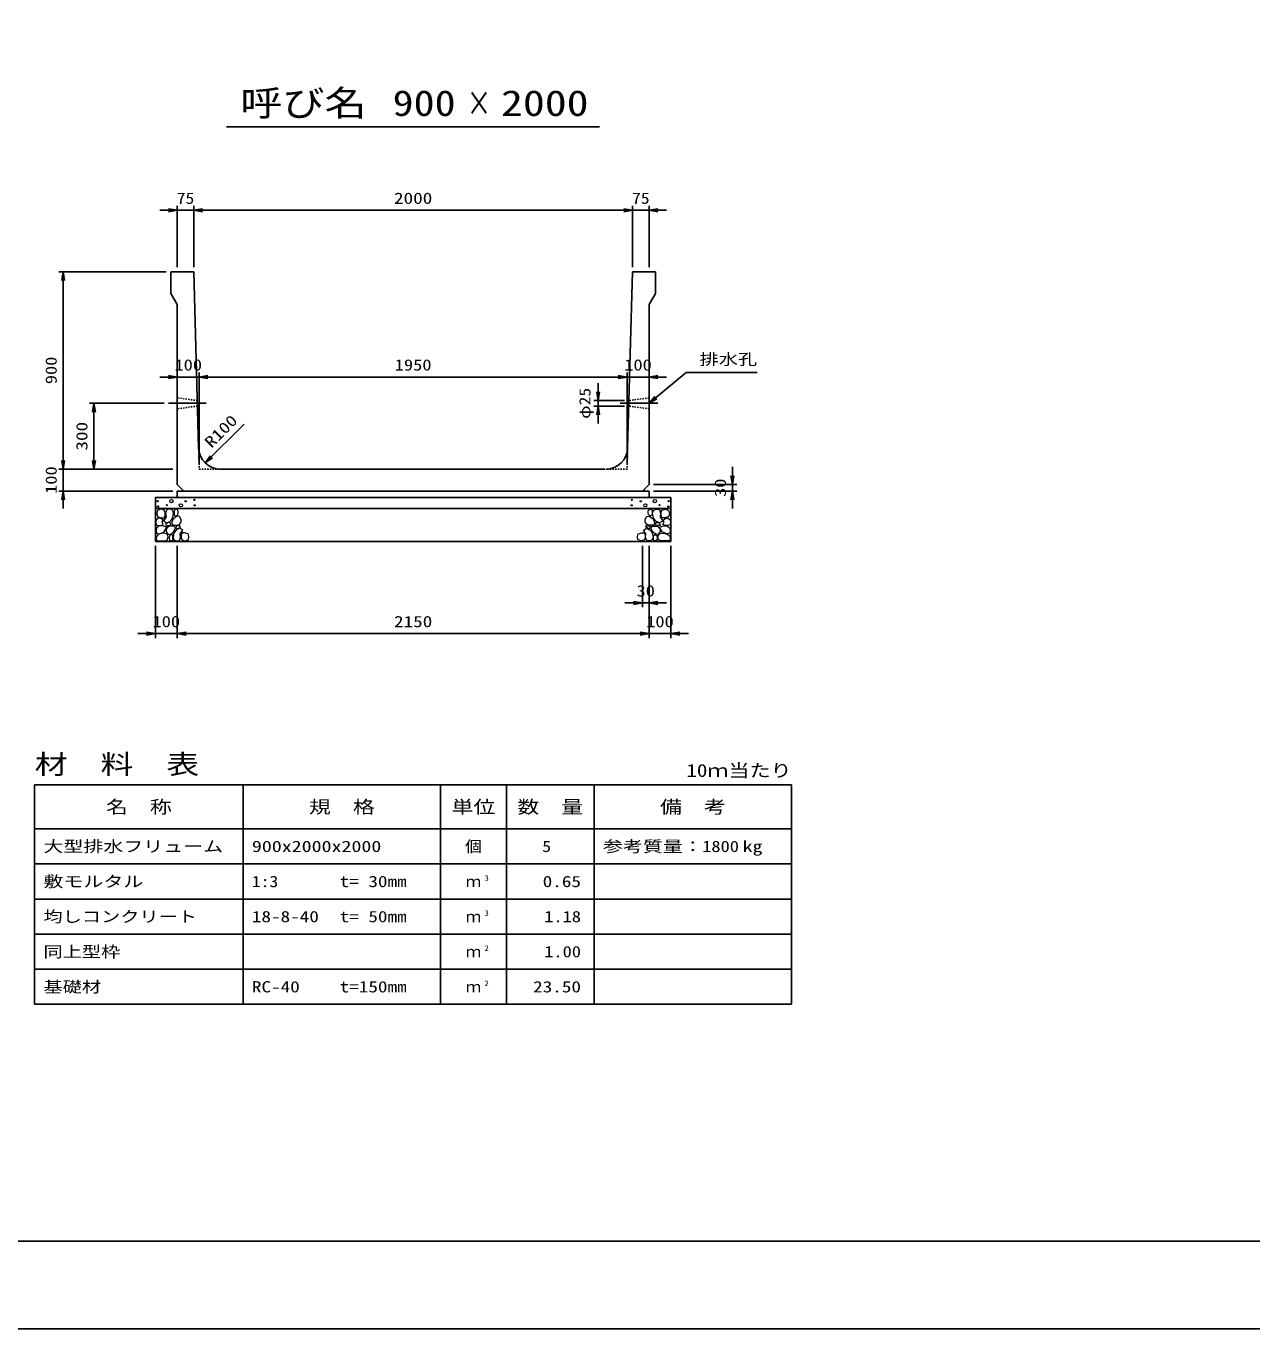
# Model space of a CAD drawing. Units: millimetres at full size. Extents: x 0 to 16820, y 0 to 11880.
# Drawn here: x 5646 to 11233, y 0 to 5940 of the extents above; entities that cross this region are included whole.
import ezdxf
from ezdxf.enums import TextEntityAlignment as Align

# ---------------------------------------------------------------- set-up
doc = ezdxf.new("R2010")
doc.units = ezdxf.units.MM
doc.linetypes.add('CHAIN', pattern=[18.5, 12, -1.5, 3.5, -1.5])
doc.linetypes.add('DASHED_SPACED', pattern=[12, 6, -6])
for name, color, linetype, lineweight in [('0_2', 7, 'Continuous', 25), ('D-BMK', 2, 'CHAIN', 25), ('D-DCR-HCHn', 4, 'Continuous', 9), ('D-MTR-FRAM', 7, 'Continuous', 25), ('D-MTR-LINE', 7, 'Continuous', 25), ('D-STR-DIM', 7, 'Continuous', 25), ('D-STR-STRn', 1, 'Continuous', 25), ('D-TTL', 2, 'Continuous', 25), ('D-TTL-TXT', 7, 'Continuous', 25)]:
    doc.layers.add(name, color=color, linetype=linetype, lineweight=lineweight)
doc.layers.add('D-MTR', color=7, linetype='Continuous')
doc.layers.add('D-MTR-TXT', color=7, linetype='Continuous')
doc.styles.add('ＭＳ ゴシック', font='')
doc.styles.get('ＭＳ ゴシック').set_extended_font_data('MS Gothic')

# ---------------------------------------------------------------- blocks, each defined once
blk = doc.blocks.new('open_arrow')
at = {"color": 0, "linetype": 'Continuous', "lineweight": -2}
blk.add_lwpolyline([(7.5, 1.25), (0, 0), (7.5, -1.25)], dxfattribs=at)

msp = doc.modelspace()

# ---------------------------------------------------------------- linework, layer by layer
at = {"layer": '0_2'}
msp.add_lwpolyline([(8485, 4220), (8655, 4360), (8695, 4360), (8977.944, 4360)], dxfattribs=at)
at = {"layer": 'D-BMK'}
for p, q in [((6466.667, 4220), (6295, 4220)), ((8525, 4220), (8353.333, 4220))]:
    msp.add_line(p, q, dxfattribs=at)
at = {"layer": 'D-DCR-HCHn'}
for points in [[(6240.46, 3690.356), (6235.26, 3674.753), (6242.194, 3664.352), (6259.53, 3662.618), (6271.366, 3667.699), (6266.464, 3679.954), (6269.932, 3686.889), (6262.997, 3693.823), (6252.596, 3697.29)], [(6273.399, 3733.696), (6257.796, 3737.163), (6243.928, 3730.228), (6242.194, 3714.626), (6245.661, 3702.491), (6262.997, 3697.29), (6275.132, 3697.29), (6280.333, 3705.958), (6280.333, 3725.028)], [(6287.267, 3735.429), (6282.067, 3719.827), (6283.8, 3702.491), (6271.665, 3683.421), (6287.267, 3674.753), (6304.603, 3683.421), (6315.005, 3697.29), (6318.472, 3719.827), (6315.005, 3731.962), (6304.603, 3737.163)], [(6316.739, 3693.823), (6308.071, 3673.02), (6315.005, 3664.352), (6335.808, 3664.352), (6344.476, 3667.819), (6353.144, 3679.954), (6353.144, 3690.356), (6344.476, 3704.224), (6334.074, 3705.958)], [(6320.206, 3731.962), (6320.206, 3711.159), (6328.874, 3705.958), (6337.542, 3711.159), (6339.275, 3723.294), (6337.542, 3733.696), (6325.407, 3737.163)], [(8503.261, 3693.823), (8511.929, 3673.02), (8504.995, 3664.352), (8484.192, 3664.352), (8475.524, 3667.819), (8466.856, 3679.954), (8466.856, 3690.356), (8475.524, 3704.224), (8485.926, 3705.958)], [(8499.794, 3731.962), (8499.794, 3711.159), (8491.126, 3705.958), (8482.458, 3711.159), (8480.725, 3723.294), (8482.458, 3733.696), (8494.593, 3737.163)], [(8532.733, 3735.429), (8537.933, 3719.827), (8536.2, 3702.491), (8548.335, 3683.421), (8532.733, 3674.753), (8515.397, 3683.421), (8504.995, 3697.29), (8501.528, 3719.827), (8504.995, 3731.962), (8515.397, 3737.163)], [(8546.601, 3733.696), (8562.204, 3737.163), (8576.072, 3730.228), (8577.806, 3714.626), (8574.339, 3702.491), (8557.003, 3697.29), (8544.868, 3697.29), (8539.667, 3705.958), (8539.667, 3725.028)], [(8579.54, 3690.356), (8584.74, 3674.753), (8577.806, 3664.352), (8560.47, 3662.618), (8548.634, 3667.699), (8553.536, 3679.954), (8550.068, 3686.889), (8557.003, 3693.823), (8567.404, 3697.29)], [(6273.366, 3632.757), (6286.208, 3652.019), (6284.603, 3656.834), (6266.946, 3661.65), (6250.894, 3660.045), (6239.658, 3650.414), (6238.052, 3639.177), (6239.658, 3627.941), (6252.499, 3624.731)], [(6279.787, 3592.627), (6291.023, 3597.443), (6294.234, 3613.494), (6287.813, 3624.731), (6276.577, 3627.941), (6262.13, 3626.336), (6246.078, 3619.915), (6238.052, 3610.284), (6238.052, 3599.048), (6242.868, 3592.627), (6262.13, 3594.232)], [(6290.735, 3674.753), (6282.067, 3667.819), (6285.534, 3662.618), (6297.669, 3662.618), (6302.87, 3664.352), (6306.337, 3671.286), (6301.136, 3676.487)], [(6318.311, 3632.757), (6326.337, 3652.019), (6319.916, 3660.045), (6300.654, 3660.045), (6292.628, 3656.834), (6284.603, 3645.598), (6284.603, 3635.967), (6292.628, 3623.125), (6302.259, 3621.52)], [(6345.599, 3594.232), (6350.415, 3608.679), (6348.81, 3624.731), (6360.046, 3642.388), (6345.599, 3650.414), (6329.548, 3642.388), (6319.916, 3629.546), (6316.706, 3608.679), (6319.916, 3597.443), (6329.548, 3592.627)], [(6342.389, 3650.414), (6350.415, 3656.834), (6347.204, 3661.65), (6335.968, 3661.65), (6331.153, 3660.045), (6327.942, 3653.624), (6332.758, 3648.808)], [(6358.441, 3595.837), (6372.887, 3592.627), (6385.729, 3599.048), (6387.334, 3613.494), (6384.124, 3624.731), (6368.072, 3629.546), (6356.836, 3629.546), (6352.02, 3621.52), (6352.02, 3603.863)], [(8461.559, 3595.837), (8447.113, 3592.627), (8434.271, 3599.048), (8432.666, 3613.494), (8435.876, 3624.731), (8451.928, 3629.546), (8463.164, 3629.546), (8467.98, 3621.52), (8467.98, 3603.863)], [(8474.401, 3594.232), (8469.585, 3608.679), (8471.19, 3624.731), (8459.954, 3642.388), (8474.401, 3650.414), (8490.452, 3642.388), (8500.084, 3629.546), (8503.294, 3608.679), (8500.084, 3597.443), (8490.452, 3592.627)], [(8477.611, 3650.414), (8469.585, 3656.834), (8472.796, 3661.65), (8484.032, 3661.65), (8488.847, 3660.045), (8492.058, 3653.624), (8487.242, 3648.808)], [(8501.689, 3632.757), (8493.663, 3652.019), (8500.084, 3660.045), (8519.346, 3660.045), (8527.372, 3656.834), (8535.397, 3645.598), (8535.397, 3635.967), (8527.372, 3623.125), (8517.741, 3621.52)], [(8529.265, 3674.753), (8537.933, 3667.819), (8534.466, 3662.618), (8522.331, 3662.618), (8517.13, 3664.352), (8513.663, 3671.286), (8518.864, 3676.487)], [(8540.213, 3592.627), (8528.977, 3597.443), (8525.766, 3613.494), (8532.187, 3624.731), (8543.423, 3627.941), (8557.87, 3626.336), (8573.922, 3619.915), (8581.948, 3610.284), (8581.948, 3599.048), (8577.132, 3592.627), (8557.87, 3594.232)], [(8546.634, 3632.757), (8533.792, 3652.019), (8535.397, 3656.834), (8553.054, 3661.65), (8569.106, 3660.045), (8580.342, 3650.414), (8581.948, 3639.177), (8580.342, 3627.941), (8567.501, 3624.731)], [(6315.101, 3597.443), (6315.101, 3616.705), (6307.075, 3621.52), (6299.049, 3616.705), (6297.444, 3605.469), (6299.049, 3595.837), (6310.285, 3592.627)], [(8504.899, 3597.443), (8504.899, 3616.705), (8512.925, 3621.52), (8520.951, 3616.705), (8522.556, 3605.469), (8520.951, 3595.837), (8509.715, 3592.627)]]:
    msp.add_lwpolyline(points, close=True, dxfattribs=at)
for centre, radius in [((6245.727, 3773.955), 3), ((6246.869, 3748.91), 3), ((6287.292, 3755.752), 3), ((6308.336, 3773.955), 7.5), ((6351.664, 3754.961), 7.5), ((6372.708, 3773.164), 3), ((6413.131, 3780.006), 3), ((6414.273, 3754.961), 3), ((8405.727, 3754.961), 3), ((8406.869, 3780.006), 3), ((8447.292, 3773.164), 3), ((8468.336, 3754.961), 7.5), ((8511.664, 3773.955), 7.5), ((8532.708, 3755.752), 3), ((8573.131, 3748.91), 3), ((8574.273, 3773.955), 3)]:
    msp.add_circle(centre, radius, dxfattribs=at)
at = {"layer": 'D-MTR-FRAM'}
for p, q in [((5685, 2480), (9135, 2480)), ((5685, 2480), (5685, 1480)), ((9135, 2480), (9135, 1480)), ((5685, 1480), (9135, 1480))]:
    msp.add_line(p, q, dxfattribs=at)
at = {"layer": 'D-MTR-LINE'}
for p, q in [((6635, 2480), (6635, 1480)), ((7535, 2480), (7535, 1480)), ((7835, 2480), (7835, 1480)), ((8235, 2480), (8235, 1480)), ((5685, 2280), (9135, 2280)), ((5685, 2120), (9135, 2120)), ((5685, 1960), (9135, 1960)), ((5685, 1800), (9135, 1800)), ((5685, 1640), (9135, 1640))]:
    msp.add_line(p, q, dxfattribs=at)
at = {"layer": 'D-STR-DIM'}
for p, q in [((6335, 4840), (6335, 5120)), ((6410, 4840), (6410, 5120)), ((6410, 4840), (6410, 5120)), ((8410, 4840), (8410, 5120)), ((8410, 4840), (8410, 5120)), ((8485, 4840), (8485, 5120)), ((6255, 5100), (6490, 5100)), ((6410, 5100), (8410, 5100)), ((8330, 5100), (8565, 5100)), ((6285, 4820), (5795, 4820)), ((5815, 4820), (5815, 3920)), ((6255, 4340), (6515, 4340)), ((6435, 3940), (6435, 4360)), ((6435, 3940), (6435, 4360)), ((6435, 4340), (8385, 4340)), ((8305, 4340), (8565, 4340)), ((8385, 3940), (8385, 4360)), ((8385, 3940), (8385, 4360)), ((8253.333, 4312.5), (8253.333, 4127.5)), ((6275, 4220), (5935, 4220)), ((5955, 3920), (5955, 4220)), ((8373.681, 4232.5), (8233.333, 4232.5)), ((8372.986, 4207.5), (8233.333, 4207.5)), ((6462.539, 3948.314), (6639.315, 4125.091)), ((5815, 4000), (5815, 3740)), ((8865, 3930), (8865, 3740)), ((6315, 3920), (5795, 3920)), ((6315, 3920), (5795, 3920)), ((6315, 3920), (5935, 3920)), ((6315, 3820), (5795, 3820)), ((8505, 3850), (8885, 3850)), ((8505, 3820), (8885, 3820)), ((6235, 3570), (6235, 3150)), ((6335, 3570), (6335, 3150)), ((6335, 3570), (6335, 3150)), ((8455, 3570), (8455, 3290)), ((8485, 3570), (8485, 3150)), ((8485, 3570), (8485, 3150)), ((8485, 3570), (8485, 3290)), ((8585, 3570), (8585, 3150)), ((8375, 3310), (8565, 3310)), ((6415, 3170), (6155, 3170)), ((6335, 3170), (8485, 3170)), ((8665, 3170), (8405, 3170))]:
    msp.add_line(p, q, dxfattribs=at)
at = {"layer": 'D-STR-STRn'}
for p, q in [((6305, 4820), (6410, 4820)), ((6305, 4720), (6305, 4820)), ((6410, 4820), (6432.299, 4017.223)), ((8410, 4820), (8387.701, 4017.223)), ((8515, 4820), (8410, 4820)), ((8515, 4720), (8515, 4820)), ((6305, 4720), (6335, 4670)), ((8515, 4720), (8485, 4670)), ((6335, 3850), (6335, 4670)), ((8485, 3850), (8485, 4670)), ((6532.261, 3920), (8283.377, 3920)), ((6335, 3850), (6365, 3820)), ((6335, 3820), (8485, 3820)), ((6335, 3820), (6335, 3790)), ((8485, 3850), (8455, 3820)), ((8485, 3820), (8485, 3790)), ((6235, 3590), (6235, 3790)), ((6235, 3790), (8585, 3790)), ((8585, 3590), (8585, 3790)), ((6235, 3740), (8585, 3740)), ((6235, 3590), (8585, 3590))]:
    msp.add_line(p, q, dxfattribs=at)
at = {"layer": 'D-STR-STRn', "color": 2, "linetype": 'DASHED_SPACED'}
for p, q in [((6426.319, 4232.5), (6335, 4245)), ((8485, 4245), (8393.681, 4232.5)), ((6427.014, 4207.5), (6335, 4195)), ((8485, 4195), (8392.986, 4207.5)), ((6432.299, 4017.223), (6435, 3920)), ((8387.701, 4017.223), (8385, 3920)), ((6435, 3920), (6532.261, 3920)), ((8385, 3920), (8287.739, 3920))]:
    msp.add_line(p, q, dxfattribs=at)
at = {"layer": 'D-STR-STRn'}
for centre, start, end in [((6532.261, 4020), 181.59114, 270), ((8287.739, 4020), 270, 358.40886)]:
    msp.add_arc(centre, 100, start, end, dxfattribs=at)
at = {"layer": 'D-TTL'}
for points in [[(0, 0), (16820, 0), (16820, 11880), (0, 11880)], [(400, 400), (16420, 400), (16420, 11480), (400, 11480)]]:
    msp.add_lwpolyline(points, close=True, dxfattribs=at)
at = {"layer": 'D-TTL-TXT'}
msp.add_line((6560, 5480), (8260, 5480), dxfattribs=at)

# ---------------------------------------------------------------- block references
at = {"layer": '0_2', "xscale": 5.33, "yscale": 5.33, "rotation": 39.5}
msp.add_blockref('open_arrow', (8485, 4220), dxfattribs=at)
at = {"layer": 'D-STR-DIM', "xscale": 5.33, "yscale": 5.33}
for p, rotation in [((6335, 5100), 180), ((8410, 5100), 180), ((8410, 5100), 180), ((5815, 4820), 270), ((6335, 4340), 180), ((8385, 4340), 180), ((8385, 4340), 180), ((5955, 4220), 270), ((8253.333, 4232.5), 90), ((8253.333, 4207.5), 270), ((6462.539, 3948.314), 45), ((5815, 3920), 90), ((5815, 3920), 90), ((5955, 3920), 90), ((8865, 3850), 90), ((5815, 3820), 270), ((8865, 3820), 270), ((8455, 3310), 180), ((6235, 3170), 180), ((8485, 3170), 180), ((8485, 3170), 180)]:
    msp.add_blockref('open_arrow', p, dxfattribs=dict(at, rotation=rotation))
for p in [(6410, 5100), (6410, 5100), (8485, 5100), (6435, 4340), (6435, 4340), (8485, 4340), (8485, 3310), (6335, 3170), (6335, 3170), (8585, 3170)]:
    msp.add_blockref('open_arrow', p, dxfattribs=at)

# ---------------------------------------------------------------- texts
at = {"layer": '0_2', "style": 'ＭＳ ゴシック', "width": 1.25}
msp.add_text('排水孔', height=51.32, dxfattribs=at).set_placement((8715, 4380), align=Align.BOTTOM_LEFT)
at = {"layer": 'D-MTR', "style": 'ＭＳ ゴシック', "width": 1.25}
msp.add_text('材\u3000料\u3000表', height=87.98, dxfattribs=at).set_placement((5685, 2504), align=Align.BOTTOM_LEFT)
at = {"layer": 'D-MTR', "style": 'ＭＳ ゴシック', "width": 1.2}
msp.add_text('10ｍ当たり', height=58.65, dxfattribs=at).set_placement((9135, 2499.333), align=Align.BOTTOM_RIGHT)
at = {"layer": 'D-MTR-TXT', "style": 'ＭＳ ゴシック'}
for s, height, width, p in [('名\u3000称', 58.65, 1.25, (6160, 2380)), ('規\u3000格', 58.65, 1.25, (7085, 2380)), ('単位', 58.65, 1.25, (7685, 2380)), ('数\u3000量', 58.65, 1.25, (8035, 2380)), ('備\u3000考', 58.65, 1.25, (8685, 2380)), ('個', 51.32, 1.1, (7685, 2200))]:
    msp.add_text(s, height=height, dxfattribs=dict(at, width=width)).set_placement(p, align=Align.MIDDLE_CENTER)
for s, width, p in [('大型排水フリューム', 1.3, (5725, 2200)), ('900x2000x2000', 1.3, (6675, 2200)), ('参考質量：    kg', 1.3, (8275, 2200)), ('敷モルタル', 1.3, (5725, 2040)), ('1:3', 1.15, (6675, 2040)), ('t= 30mm', 1.25, (7075, 2040)), ('均しコンクリート', 1.25, (5725, 1880)), ('18-8-40', 1.25, (6675, 1880)), ('t= 50mm', 1.25, (7075, 1880)), ('同上型枠', 1.25, (5725, 1720)), ('基礎材', 1.25, (5725, 1560)), ('RC-40', 1.25, (6675, 1560)), ('t=150mm', 1.25, (7075, 1560))]:
    msp.add_text(s, height=51.32, dxfattribs=dict(at, width=width)).set_placement(p, align=Align.MIDDLE_LEFT)
for s, width, p in [('5', 1.15, (8038.553, 2200)), ('1800', 1.2, (8895, 2200)), ('0.65', 1.25, (8175, 2040)), ('1.18', 1.2, (8175, 1880)), ('1.00', 1.2, (8175, 1720)), ('23.50', 1.25, (8175, 1560))]:
    msp.add_text(s, height=51.32, dxfattribs=dict(at, width=width)).set_placement(p, align=Align.MIDDLE_RIGHT)
for p in [(7685, 2040), (7685, 1880), (7685, 1720), (7685, 1560)]:
    msp.add_text('ｍ', height=51.32, dxfattribs=at).set_placement(p, align=Align.MIDDLE_CENTER)
at = {"layer": 'D-MTR-TXT', "style": 'ＭＳ ゴシック', "width": 1.15}
for s, p in [('3', (7735, 2035.333)), ('3', (7735, 1875.333)), ('2', (7735, 1715.333)), ('2', (7735, 1555.333))]:
    msp.add_text(s, height=25.66, dxfattribs=at).set_placement(p, align=Align.BOTTOM_LEFT)
at = {"layer": 'D-STR-DIM', "style": 'ＭＳ ゴシック'}
for s, width, p in [('75', 1.15, (6372.5, 5155)), ('2000', 1.25, (7410, 5155)), ('75', 1.15, (8447.5, 5155)), ('100', 1.2, (6385, 4395)), ('1950', 1.2, (7410, 4395)), ('100', 1.2, (8435, 4395)), ('30', 1.2, (8470, 3365)), ('100', 1.2, (6285, 3225)), ('2150', 1.25, (7410, 3225)), ('100', 1.2, (8535, 3225))]:
    msp.add_text(s, height=51.32, dxfattribs=dict(at, width=width)).set_placement(p, align=Align.MIDDLE_CENTER)
for s, width, p in [('900', 1.2, (5760, 4370)), ('φ25', 1.15, (8192.648, 4220)), ('300', 1.25, (5900, 4070)), ('100', 1.2, (5760, 3870)), ('30', 1.2, (8810, 3835))]:
    msp.add_text(s, height=51.32, rotation=90, dxfattribs=dict(at, width=width)).set_placement(p, align=Align.MIDDLE_CENTER)
at = {"layer": 'D-STR-DIM', "style": 'ＭＳ ゴシック', "width": 1.25}
msp.add_text('R100', height=51.32, rotation=45, dxfattribs=at).set_placement((6501.479, 4002.339), align=Align.BOTTOM_LEFT)
at = {"layer": 'D-TTL-TXT', "style": 'ＭＳ ゴシック'}
for s, width, p in [('呼び名', 1.2, (6910, 5495)), ('900', 1.2, (7460, 5495)), ('2000', 1.25, (8010, 5495)), ('×', 0.7, (7710, 5495))]:
    msp.add_text(s, height=117.3, dxfattribs=dict(at, width=width)).set_placement(p, align=Align.BOTTOM_CENTER)

doc.saveas('drawing.dxf')
